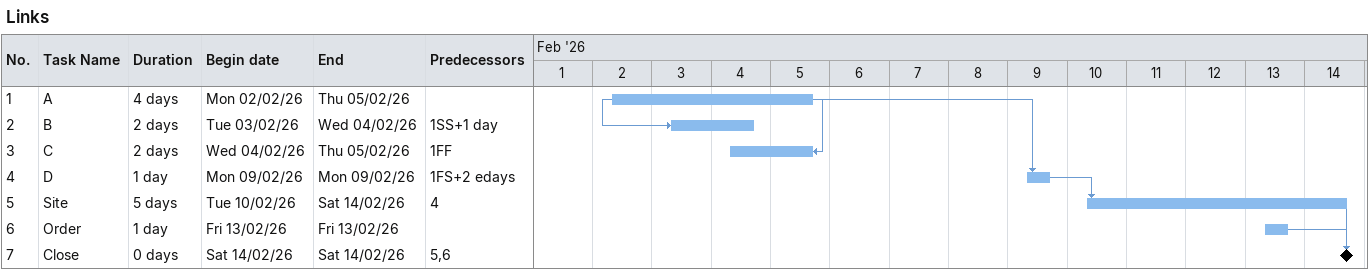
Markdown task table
Links

| ID | Task | Duration | Start | Finish | Predecessors |
|---|---|---|---|---|---|
| 1 | A | 4d | 2026-02-02 | 2026-02-05 |  |
| 2 | B | 2d | 2026-02-03 | 2026-02-04 | 1SS+1d |
| 3 | C | 2d | 2026-02-04 | 2026-02-05 | 1FF |
| 4 | D | 1d | 2026-02-09 | 2026-02-09 | 1FS+2ed |
| 5 | Site | 5d | 2026-02-10 | 2026-02-14 | 4 |
| 6 | Order | 1d | 2026-02-13 | 2026-02-13 |  |
| 7 | Close | 0d | 2026-02-14 | 2026-02-14 | 5, 6 |
